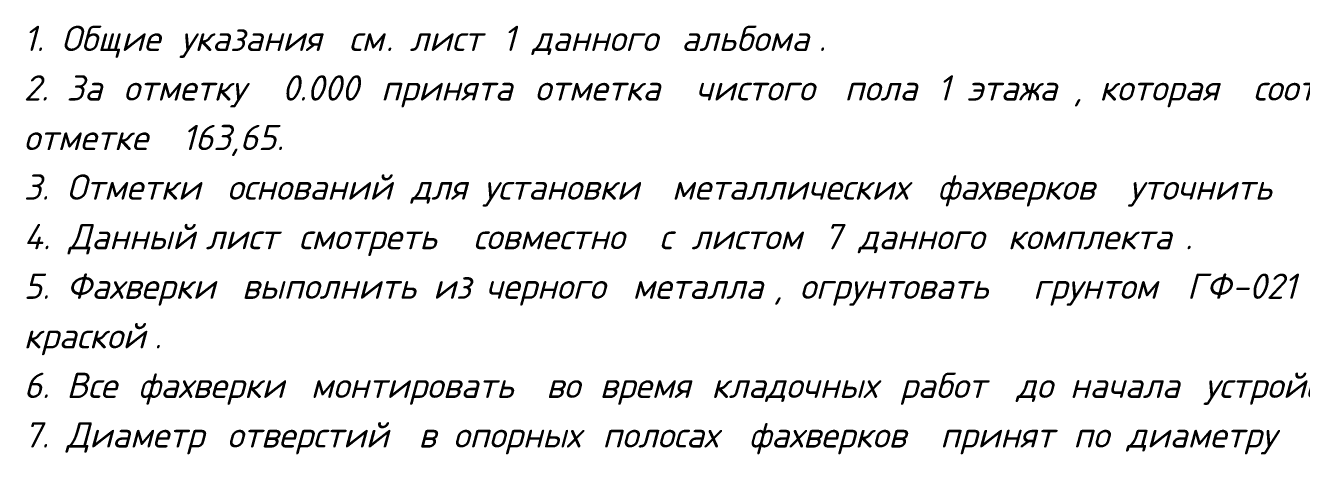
# Model space of a CAD drawing. Header units: millimetres. Extents: x 1525 to 46824, y -520 to 14115.
# Drawn here: x 1525 to 14143, y -427 to 3808 of the extents above; entities that cross this region are included whole.
import ezdxf

# ---------------------------------------------------------------- set-up
doc = ezdxf.new("R2010")
doc.units = ezdxf.units.MM
doc.layers.add('G-ANNO-TEXT', color=7, linetype='Continuous', lineweight=9)
doc.styles.add('ISOCPEUR_I', font='isocpeui.ttf', dxfattribs={"height": 250})

msp = doc.modelspace()

# ---------------------------------------------------------------- texts
at = {"layer": 'G-ANNO-TEXT', "char_height": 250, "attachment_point": 1, "style": 'ISOCPEUR_I'}
for s, insert, width in [('1. ', (1507.30664, 3806.7857), 448.945), ('Общие', (1877.72331, 3806.7857), 1234.59875), ('\\fISOCPEUR|b0|i1|c204|p34|; ', (2896.36914, 3806.7857), 192.405), ('\\fISOCPEUR|b0|i1|c204|p34|; ', (4563.24414, 3806.7857), 192.405), (' 1 ', (6084.59831, 3806.7857), 545.1475), ('\\fISOCPEUR|b0|i1|c204|p34|; ', (7850.69206, 3806.7857), 192.405), ('альбома', (8009.44206, 3806.7857), 1643.459375), ('указания', (3055.11914, 3806.7857), 1827.8475), ('см', (4721.99414, 3806.7857), 440.928125), ('лист', (5323.92122, 3806.7857), 921.940625), ('данного', (6534.38997, 3806.7857), 1595.358125), ('. ', (5085.79622, 3806.7857), 288.6075), ('\\fISOCPEUR|b0|i1|c204|p34|;.', (9365.43164, 3806.7857), 96.2025), ('2. ', (1507.30664, 3317.30653), 513.08), ('За', (1930.63997, 3317.30653), 489.029375), ('\\fISOCPEUR|b0|i1|c204|p34|; ', (2334.12956, 3317.30653), 192.405), (' 0.000 ', (3901.78581, 3317.30653), 1378.9025), ('\\fISOCPEUR|b0|i1|c204|p34|; ', (6402.09831, 3317.30653), 192.405), ('\\fISOCPEUR|b0|i1|c204|p34|; ', (7989.59831, 3317.30653), 192.405), ('\\fISOCPEUR|b0|i1|c204|p34|; ', (9464.65039, 3317.30653), 192.405), (' 1 ', (10384.07747, 3317.30653), 545.1475), ('\\fISOCPEUR|b0|i1|c204|p34|; ', (13506.16081, 3317.30653), 192.405), ('отметку', (2492.87956, 3317.30653), 1707.594375), ('принята', (5039.49414, 3317.30653), 1651.47625), ('отметка', (6560.84831, 3317.30653), 1731.645), ('чистого', (8148.34831, 3317.30653), 1595.358125), ('пола', (9623.40039, 3317.30653), 921.940625), ('этажа', (10833.86914, 3317.30653), 1282.7), ('которая', (12143.55664, 3317.30653), 1651.47625), ('соответствует', (13664.91081, 3317.30653), 3078.48), (', ', (11892.20247, 3317.30653), 304.64125), (' 163,65.', (2916.21289, 2827.82737), 1459.07125), ('отметке', (1507.30664, 2827.82737), 1707.594375), ('3. ', (1507.30664, 2338.3482), 513.08), ('Отметки', (1930.63997, 2338.3482), 1731.645), ('\\fISOCPEUR|b0|i1|c204|p34|; ', (3359.38997, 2338.3482), 192.405), ('оснований', (3518.13997, 2338.3482), 2012.235625), ('\\fISOCPEUR|b0|i1|c204|p34|; ', (5178.40039, 2338.3482), 192.405), ('\\fISOCPEUR|b0|i1|c204|p34|; ', (5892.77539, 2338.3482), 192.405), ('\\fISOCPEUR|b0|i1|c204|p34|; ', (7758.08789, 2338.3482), 192.405), ('\\fISOCPEUR|b0|i1|c204|p34|; ', (10384.07747, 2338.3482), 192.405), ('фахверков', (10542.82747, 2338.3482), 2100.42125), ('\\fISOCPEUR|b0|i1|c204|p34|; ', (12275.84831, 2338.3482), 192.405), ('\\fISOCPEUR|b0|i1|c204|p34|; ', (14008.86914, 2338.3482), 192.405), ('для', (5337.15039, 2338.3482), 673.4175), ('установки', (6051.52539, 2338.3482), 2068.35375), ('металлических', (7916.83789, 2338.3482), 2990.294375), ('уточнить', (12434.59831, 2338.3482), 1908.01625), ('4. ', (1507.30664, 1848.86903), 537.130625), ('Данный', (1950.48372, 1848.86903), 1451.054375), ('\\fISOCPEUR|b0|i1|c204|p34|; ', (3147.72331, 1848.86903), 192.405), ('лист', (3306.47331, 1848.86903), 921.940625), ('\\fISOCPEUR|b0|i1|c204|p34|; ', (4067.15039, 1848.86903), 192.405), ('смотреть', (4225.90039, 1848.86903), 1899.999375), ('\\fISOCPEUR|b0|i1|c204|p34|; ', (5793.55664, 1848.86903), 192.405), ('совместно', (5952.30664, 1848.86903), 2036.28625), ('\\fISOCPEUR|b0|i1|c204|p34|; ', (7632.41081, 1848.86903), 192.405), ('\\fISOCPEUR|b0|i1|c204|p34|;с', (7791.16081, 1848.86903), 192.405), ('\\fISOCPEUR|b0|i1|c204|p34|; ', (7949.91081, 1848.86903), 192.405), ('листом', (8108.66081, 1848.86903), 1394.93625), (' 7 ', (9259.59831, 1848.86903), 609.2825), ('данного', (9762.30664, 1848.86903), 1595.358125), ('\\fISOCPEUR|b0|i1|c204|p34|; ', (11078.60872, 1848.86903), 192.405), ('комплекта', (11237.35872, 1848.86903), 2124.471875), ('\\fISOCPEUR|b0|i1|c204|p34|;.', (12990.22331, 1848.86903), 96.2025), ('5. ', (1507.30664, 1359.38987), 513.08), ('Фахверки', (1930.63997, 1359.38987), 1908.01625), ('\\fISOCPEUR|b0|i1|c204|p34|; ', (3504.91081, 1359.38987), 192.405), ('выполнить', (3663.66081, 1359.38987), 2100.42125), ('\\fISOCPEUR|b0|i1|c204|p34|; ', (5396.68164, 1359.38987), 192.405), ('из', (5555.43164, 1359.38987), 432.91125), ('\\fISOCPEUR|b0|i1|c204|p34|; ', (5912.61914, 1359.38987), 192.405), ('черного', (6071.36914, 1359.38987), 1571.3075), ('\\fISOCPEUR|b0|i1|c204|p34|; ', (7367.82747, 1359.38987), 192.405), ('металла', (7526.57747, 1359.38987), 1699.5775), ('огрунтовать', (9180.22331, 1359.38987), 2605.484375), ('\\fISOCPEUR|b0|i1|c204|p34|; ', (11329.96289, 1359.38987), 192.405), ('грунтом', (11488.71289, 1359.38987), 1651.47625), ('\\fISOCPEUR|b0|i1|c204|p34|; ', (12851.31706, 1359.38987), 192.405), ('ГФ', (13010.06706, 1359.38987), 537.130625), ('-021 ', (13453.24414, 1359.38987), 1026.16), (', ', (8928.86914, 1359.38987), 304.64125), ('краской', (1507.30664, 869.9107), 1563.290625), ('\\fISOCPEUR|b0|i1|c204|p34|;.', (2797.15039, 869.9107), 96.2025), ('6. ', (1507.30664, 380.43153), 513.08), ('Все', (1930.63997, 380.43153), 665.400625), ('\\fISOCPEUR|b0|i1|c204|p34|; ', (2479.65039, 380.43153), 192.405), ('\\fISOCPEUR|b0|i1|c204|p34|; ', (4186.21289, 380.43153), 192.405), ('\\fISOCPEUR|b0|i1|c204|p34|; ', (6514.54622, 380.43153), 192.405), ('\\fISOCPEUR|b0|i1|c204|p34|; ', (7043.71289, 380.43153), 192.405), ('\\fISOCPEUR|b0|i1|c204|p34|; ', (8148.34831, 380.43153), 192.405), ('\\fISOCPEUR|b0|i1|c204|p34|; ', (10013.66081, 380.43153), 192.405), ('работ', (10172.41081, 380.43153), 1202.53125), ('\\fISOCPEUR|b0|i1|c204|p34|; ', (11164.59831, 380.43153), 192.405), ('\\fISOCPEUR|b0|i1|c204|p34|; ', (11693.76497, 380.43153), 192.405), ('\\fISOCPEUR|b0|i1|c204|p34|; ', (13023.29622, 380.43153), 192.405), ('устройства', (13182.04622, 380.43153), 2316.876875), ('фахверки', (2638.40039, 380.43153), 1875.94875), ('монтировать', (4344.96289, 380.43153), 2629.535), ('во', (6673.29622, 380.43153), 448.945), ('время', (7202.46289, 380.43153), 1146.413125), ('кладочных', (8307.09831, 380.43153), 2068.35375), ('до', (11323.34831, 380.43153), 448.945), ('начала', (11852.51497, 380.43153), 1418.986875), ('7. ', (1507.30664, -109.04763), 513.08), ('Диаметр', (1930.63997, -109.04763), 1731.645), ('\\fISOCPEUR|b0|i1|c204|p34|; ', (3359.38997, -109.04763), 192.405), ('отверстий', (3518.13997, -109.04763), 2100.42125), ('\\fISOCPEUR|b0|i1|c204|p34|; ', (5251.16081, -109.04763), 192.405), ('\\fISOCPEUR|b0|i1|c204|p34|; ', (5595.11914, -109.04763), 192.405), ('\\fISOCPEUR|b0|i1|c204|p34|; ', (7070.17122, -109.04763), 192.405), ('\\fISOCPEUR|b0|i1|c204|p34|; ', (8518.76497, -109.04763), 192.405), ('фахверков', (8677.51497, -109.04763), 2100.42125), ('\\fISOCPEUR|b0|i1|c204|p34|; ', (10410.53581, -109.04763), 192.405), ('\\fISOCPEUR|b0|i1|c204|p34|; ', (11726.83789, -109.04763), 192.405), ('\\fISOCPEUR|b0|i1|c204|p34|; ', (12256.00456, -109.04763), 192.405), ('\\fISOCPEUR|b0|i1|c204|p34|; ', (13982.41081, -109.04763), 192.405), ('\\fISOCPEUR|b0|i1|c204|p34|;в', (5409.91081, -109.04763), 224.4725), ('опорных', (5753.86914, -109.04763), 1595.358125), ('полосах', (7228.92122, -109.04763), 1563.290625), ('принят', (10569.28581, -109.04763), 1402.953125), ('по', (11885.58789, -109.04763), 448.945), ('диаметру', (12414.75456, -109.04763), 1899.999375)]:
    msp.add_mtext(s, dxfattribs=dict(at, insert=insert, width=width))

doc.saveas('drawing.dxf')
